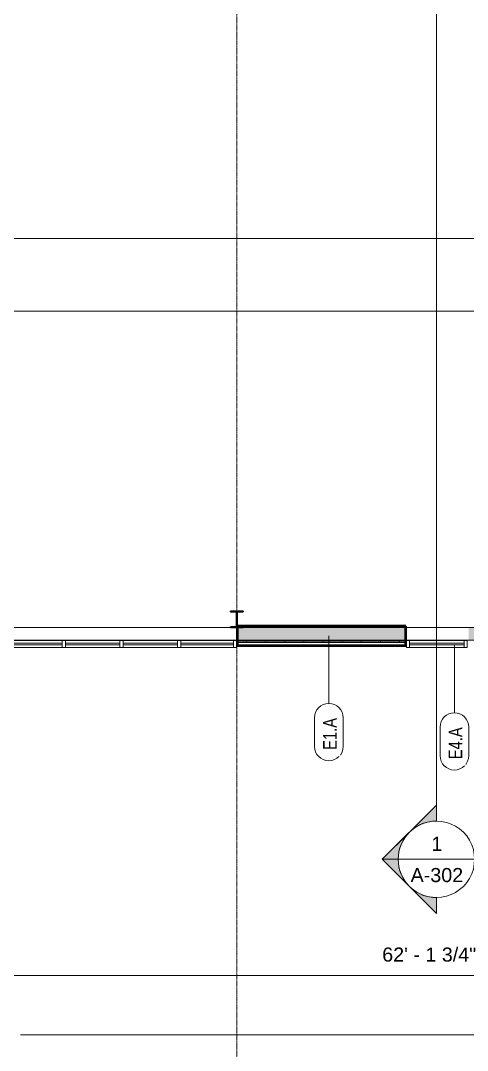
# Model space of a CAD drawing. Header units: inches. Extents: x 15537 to 31673, y -30778 to -16067.
# Drawn here: x 22178 to 22459, y -23053 to -22406 of the extents above; entities that cross this region are included whole.
import ezdxf

# ---------------------------------------------------------------- set-up
doc = ezdxf.new("R2010")
doc.units = ezdxf.units.IN
doc.header["$MEASUREMENT"] = 0
doc.linetypes.add('Grid Line 1_2_', pattern=[0.875, 0.5, -0.125, 0.125, -0.125])
for name, color, linetype, lineweight in [('A-ANNO-DIMS', 211, 'Continuous', 9), ('A-ANNO-DIMS-96', 211, 'Continuous', 9), ('A-GLAZ-CURT', 52, 'Continuous', 9), ('A-GLAZ-CWMG', 51, 'Continuous', 9), ('A-WALL', 113, 'Continuous', 13), ('A-WALL-IDEN', 211, 'Continuous', 9), ('A-WALL-PATT', 111, 'Continuous', 50), ('Conc', 7, 'Continuous', 9), ('G-ANNO-SYMB', 111, 'Continuous', 9), ('S-BEAM', 12, 'Continuous', 9), ('S-COLS', 52, 'Continuous', 9), ('S-GRID', 1, 'Continuous', 9)]:
    doc.layers.add(name, color=color, linetype=linetype, lineweight=lineweight)
doc.styles.add('Arial_1', font='arial.ttf', dxfattribs={"height": 8.851796})
doc.styles.add('Century Gothic_1', font='GOTHIC.TTF', dxfattribs={"width": 0.8, "height": 8.622671})
doc.dimstyles.new('Linear_-_3_32__Arial_1', dxfattribs={"dimscale": 12, "dimtxt": 9, "dimasz": 1, "dimexe": 0.75, "dimexo": 0.5, "dimgap": 0.5, "dimtad": 1, "dimdec": 4, "dimrnd": 0.0625, "dimzin": 1, "dimdsep": 46, "dimlunit": 4, "dimtxsty": 'Arial_1', "dimblk1": 'OBLIQUE', "dimblk2": 'OBLIQUE', "dimsah": 1, "dimcen": 0.09, "dimdle": 0.75, "dimazin": 0, "dimtfac": 1, "dimtdec": 4, "dimtix": 1, "dimtmove": 0, "dimatfit": 3, "dimfxl": 1, "dimtvp": 1, "dimtfill": 1, "dimfrac": 2, "dimtolj": 1, "dimtzin": 0, "dimarcsym": 2})

# ---------------------------------------------------------------- blocks, each defined once
blk = doc.blocks.new('Girt_C - 8_D-1253505-First Floor Plan - Enlarged')
at = {"layer": 'S-BEAM'}
for p, q in [((22458.77, -22787.3), (22420.08, -22787.3)), ((22420.08, -22795.3), (22458.77, -22795.3))]:
    blk.add_line(p, q, dxfattribs=at)
blk = doc.blocks.new('System Panel - Glazed-frosted-1142378-First Floor Plan - Enlarged')
at = {"layer": 'A-GLAZ-CURT', "lineweight": 13}
for p, q in [((16.53125, -0.25), (-16.53125, -0.25)), ((-16.53125, -0.25), (-16.53125, -1.25)), ((-16.53125, -1.25), (16.53125, -1.25)), ((16.53125, -1.25), (16.53125, -0.25))]:
    blk.add_line(p, q, dxfattribs=at)
blk = doc.blocks.new('Rectangular Mullion - Exterior 2_ x 4_5_-1135321-First Floor Plan - Enlarged')
at = {"layer": 'A-GLAZ-CWMG'}
for p, q in [((22278.7, -22795.43), (22311.77, -22795.43)), ((22278.7, -22799.93), (22311.77, -22799.93))]:
    blk.add_line(p, q, dxfattribs=at)
blk = doc.blocks.new('Rectangular Mullion - Exterior 2_ x 4_5_-1142382-First Floor Plan - Enlarged')
at = {"layer": 'A-GLAZ-CWMG', "lineweight": 20}
for p, q in [((0, 3), (-2, 3)), ((-2, 3), (-2, -1.5)), ((0, -1.5), (0, 3)), ((-2, -1.5), (0, -1.5))]:
    blk.add_line(p, q, dxfattribs=at)
blk = doc.blocks.new('System Panel - Glazed-frosted-1142383-First Floor Plan - Enlarged')
at = {"layer": 'A-GLAZ-CURT', "lineweight": 13}
for p, q in [((17.09375, -0.25), (-17.09375, -0.25)), ((-17.09375, -0.25), (-17.09375, -1.25)), ((-17.09375, -1.25), (17.09375, -1.25)), ((17.09375, -1.25), (17.09375, -0.25))]:
    blk.add_line(p, q, dxfattribs=at)
blk = doc.blocks.new('Rectangular Mullion - Exterior 2_ x 4_5_-769211-First Floor Plan - Enlarged')
at = {"layer": 'A-GLAZ-CWMG'}
for p, q in [((26281.52, -22759.18), (26281.52, -22724.99)), ((26286.02, -22759.18), (26286.02, -22724.99))]:
    blk.add_line(p, q, dxfattribs=at)
blk = doc.blocks.new('Rectangular Mullion - Exterior 2_ x 4_5_-827464-First Floor Plan - Enlarged')
at = {"layer": 'A-GLAZ-CWMG', "lineweight": 20}
for p, q in [((-1, 3), (1, 3)), ((-1, -1.5), (-1, 3)), ((1, 3), (1, -1.5)), ((1, -1.5), (-1, -1.5))]:
    blk.add_line(p, q, dxfattribs=at)
blk = doc.blocks.new('Rectangular Mullion - Exterior 2_ x 4_5_-V13-First Floor Plan - Enlarged')
at = {"layer": 'A-GLAZ-CWMG'}
for p, q in [((26281.52, -22795.37), (26281.52, -22761.18)), ((26286.02, -22795.37), (26286.02, -22761.18))]:
    blk.add_line(p, q, dxfattribs=at)
blk = doc.blocks.new('Rectangular Mullion - Exterior 2_ x 4_5_-1115231-First Floor Plan - Enlarged')
at = {"layer": 'A-GLAZ-CWMG', "lineweight": 20}
for p, q in [((-1, 3), (1, 3)), ((-1, -1.5), (-1, 3)), ((1, 3), (1, -1.5)), ((1, -1.5), (-1, -1.5))]:
    blk.add_line(p, q, dxfattribs=at)
blk = doc.blocks.new('Rectangular Mullion - Exterior 2_ x 4_5_-V14-First Floor Plan - Enlarged')
at = {"layer": 'A-GLAZ-CWMG'}
for p, q in [((22171.52, -22795.43), (22204.33, -22795.43)), ((22170.14, -22799.93), (22204.33, -22799.93))]:
    blk.add_line(p, q, dxfattribs=at)
blk = doc.blocks.new('Rectangular Mullion - Exterior 2_ x 4_5_-1142359-First Floor Plan - Enlarged')
at = {"layer": 'A-GLAZ-CWMG', "lineweight": 20}
for p, q in [((-2, 1.5), (0, 1.5)), ((-2, -3), (-2, 1.5)), ((0, 1.5), (0, -3)), ((0, -3), (-2, -3))]:
    blk.add_line(p, q, dxfattribs=at)
blk = doc.blocks.new('Rectangular Mullion - Exterior 2_ x 4_5_-1142353-First Floor Plan - Enlarged')
at = {"layer": 'A-GLAZ-CWMG', "lineweight": 20}
for p, q in [((0, 1.5), (-2, 1.5)), ((-2, 1.5), (-2, -3)), ((0, -3), (0, 1.5)), ((-2, -3), (0, -3))]:
    blk.add_line(p, q, dxfattribs=at)
blk = doc.blocks.new('System Panel - Glazed-frosted-1367747-First Floor Plan - Enlarged')
at = {"layer": 'A-GLAZ-CURT', "lineweight": 13}
for p, q in [((17.09375, 1.25), (-17.09375, 1.25)), ((-17.09375, 1.25), (-17.09375, 0.25)), ((-17.09375, 0.25), (17.09375, 0.25)), ((17.09375, 0.25), (17.09375, 1.25))]:
    blk.add_line(p, q, dxfattribs=at)
blk = doc.blocks.new('Rectangular Mullion - Exterior 2_ x 4_5_-1060760-First Floor Plan - Enlarged')
at = {"layer": 'A-GLAZ-CWMG'}
for p, q in [((25834.02, -22795.43), (25799.83, -22795.43)), ((25834.02, -22799.93), (25799.83, -22799.93))]:
    blk.add_line(p, q, dxfattribs=at)
blk = doc.blocks.new('Section - Section Head - Filled-1526-First Floor Plan - Enlarged')
at = {"layer": 'G-ANNO-SYMB'}
h = blk.add_hatch(color=256, dxfattribs=at)
edge = h.paths.add_edge_path(flags=0)
edge.add_line((-0.4268, 0.1768), (-0.25, 0.3536))
edge.add_line((-0.25, 0.3536), (-0.25, 0.25))
edge.add_arc((-0.25, 0), 0.25, 90, 135)
h = blk.add_hatch(color=256, dxfattribs=at)
edge = h.paths.add_edge_path(flags=0)
edge.add_arc((-0.25, 0), 0.25, 45, 90)
edge.add_line((-0.25, 0.25), (-0.25, 0.3536))
edge.add_line((-0.25, 0.3536), (-0.0732, 0.1768))
h = blk.add_hatch(color=256, dxfattribs=at)
edge = h.paths.add_edge_path(flags=0)
edge.add_arc((-0.25, 0), 0.2503, 137.9216, 180)
edge.add_line((-0.5003, 0), (-0.6036, 0))
edge.add_line((-0.6036, 0), (-0.4358, 0.1678))
h = blk.add_hatch(color=256, dxfattribs=at)
edge = h.paths.add_edge_path(flags=0)
edge.add_line((-0.0642, 0.1678), (0.1036, 0))
edge.add_line((0.1036, 0), (0.0003, 0))
edge.add_arc((-0.25, 0), 0.2503, 0, 42.0784)
for p, q in [((-0.25, 0.3536), (-0.6036, 0)), ((-0.25, 0.3536), (-0.4268, 0.1768)), ((-0.25, 0.3536), (0.1036, 0)), ((-0.25, 0.25), (-0.25, 0.3536)), ((-0.0732, 0.1768), (-0.25, 0.3536)), ((-0.25, 0.3536), (-0.25, 0.25)), ((-0.4358, 0.1678), (-0.6036, 0)), ((0.1036, 0), (-0.0642, 0.1678)), ((-0.6036, 0), (-0.5003, 0)), ((0.0003, 0), (0.1036, 0)), ((-0.5, 0), (-0.6036, 0)), ((0, 0), (0.1036, 0))]:
    blk.add_line(p, q, dxfattribs=at)
for radius, start, end in [(0.25, 360, 180), (0.25, 90, 135), (0.25, 45, 90), (0.2503, 137.9216, 180), (0.2503, 0, 42.0784), (0.25, 180, 360)]:
    blk.add_arc((-0.25, 0), radius, start, end, dxfattribs=at)
blk = doc.blocks.new('DIMBLOCK42-First Floor Plan - Enlarged')
at = {"layer": 'A-ANNO-DIMS-96'}
for p, q in [((22052.64, -23005.7), (22816.39, -23005.7)), ((22061.64, -23003.22), (22061.64, -23014.7)), ((22061.64, -23005.7), (22061.64, -23003.22)), ((22807.39, -23003.22), (22807.39, -23014.7)), ((22807.39, -23005.7), (22807.39, -23003.22))]:
    blk.add_line(p, q, dxfattribs=at)
at = {"layer": 'A-ANNO-DIMS-96', "lineweight": 50}
for p, q in [((22061.64, -23005.7), (22055.64, -23011.7)), ((22061.64, -23005.7), (22067.64, -22999.7)), ((22807.39, -23005.7), (22801.39, -23011.7)), ((22807.39, -23005.7), (22813.39, -22999.7))]:
    blk.add_line(p, q, dxfattribs=at)
at = {"layer": 'A-ANNO-DIMS-96', "color": 0, "insert": (22405.16, -22988.22), "char_height": 8.8518, "width": 70.4492, "attachment_point": 1, "line_spacing_factor": 0.938532, "style": 'Arial_1', "bg_fill": 3, "box_fill_scale": 1.25, "bg_fill_color": 0, "bg_fill_transparency": 0}
blk.add_mtext('62\' - 1 3/4"', dxfattribs=at)
blk = doc.blocks.new('_Oblique')
at = {"color": 0, "linetype": 'ByBlock', "lineweight": -2}
blk.add_line((-0.5, -0.5), (0.5, 0.5), dxfattribs=at)
blk = doc.blocks.new('Wall Tag - 1_4_-1369832-First Floor Plan - Enlarged')
at = {"layer": 'A-WALL-IDEN', "color": 153}
for p, q in [((-0.0822, 0.0968), (0.1053, 0.0968)), ((0.1053, 0.0968), (-0.0822, 0.0968)), ((-0.0822, -0.0907), (0.1053, -0.0907)), ((-0.0822, -0.0907), (0.1053, -0.0907))]:
    blk.add_line(p, q, dxfattribs=at)
for centre, start, end in [((-0.0822, 0.0031), 90, 270), ((-0.0822, 0.0031), 90, 270), ((0.1053, 0.0031), 270, 90), ((0.1053, 0.0031), 270, 90)]:
    blk.add_arc(centre, 0.0937, start, end, dxfattribs=at)

msp = doc.modelspace()

# ---------------------------------------------------------------- hatches: boundary and pattern name
at = {"layer": 'A-WALL-PATT', "lineweight": 9}
h = msp.add_hatch(dxfattribs=at)
h.set_pattern_fill('FP_14', color=256, style=0, pattern_type=2)
h.set_pattern_definition([(161.57, (0.48, 0.48), (-3.839953776, -1.544e-05), [0, -27.322, 3.034, 0]), (18.43, (-0.48, 0.48), (-3.839953776, 1.544e-05), [0, -27.322, 3.034, 0]), (108.43, (0.48, 0.48), (1.919622, -9.60052459), [9.106, -21.25]), (71.57, (-0.48, 0.48), (1.919622, 9.60052459), [9.106, -21.25])])
h.paths.add_polyline_path([(22419.32773, -22795.30281), (22419.32773, -22787.30281), (22314.76523, -22787.30281), (22314.76523, -22795.30281)], flags=0)
h.paths.add_polyline_path([(22459.51523, -22795.30281), (22809.95273, -22795.30281), (22809.95273, -22787.30281), (22459.51523, -22787.30281)], flags=0)
h = msp.add_hatch(dxfattribs=at)
h.set_pattern_fill('FP_16', color=256, style=0, pattern_type=2)
h.set_pattern_definition([(0, (0, 0), (0, 12), []), (90, (0, 0), (-12, 7e-16), [])])
h.paths.add_polyline_path([(22706.02376, -22796.80281), (22809.95273, -22796.80281), (22809.95273, -22795.80281), (22459.51523, -22795.80281), (22459.51523, -22796.80281), (22663.30895, -22796.80281)], flags=0)
h.paths.add_polyline_path([(22314.76523, -22796.80281), (22419.32773, -22796.80281), (22419.32773, -22795.80281), (22314.76523, -22795.80281)], flags=0)
at = {"layer": 'S-COLS'}
h = msp.add_hatch(dxfattribs=at)
h.set_pattern_fill('FP_11', color=256, style=0, pattern_type=2)
h.set_pattern_definition([(45, (0, 0), (-9.503515, 9.503515), []), (45, (0, 14.4), (-9.503515, 9.503515), [])])
h.paths.add_polyline_path([(22317.89023, -22787.30281), (22317.89023, -22786.86922), (22314.72616, -22786.86922), (22314.23726, -22786.66671), (22314.03476, -22786.17781), (22314.03476, -22778.17781), (22314.23726, -22777.68891), (22314.72616, -22777.4864), (22317.89023, -22777.4864), (22317.89023, -22777.05281), (22309.89023, -22777.05281), (22309.89023, -22777.4864), (22313.05429, -22777.4864), (22313.54319, -22777.68891), (22313.74569, -22778.17781), (22313.74569, -22786.17781), (22313.54319, -22786.66671), (22313.05429, -22786.86922), (22309.89023, -22786.86922), (22309.89023, -22787.30281)], flags=0)

# ---------------------------------------------------------------- linework, layer by layer
at = {"layer": 'A-WALL', "lineweight": 50}
for p, q in [((22420.07773, -22786.55281), (22314.01523, -22786.55281)), ((22314.01523, -22786.55281), (22314.01523, -22798.61531)), ((22420.07773, -22798.61531), (22420.07773, -22786.55281)), ((22314.01523, -22798.61531), (22420.07773, -22798.61531))]:
    msp.add_line(p, q, dxfattribs=at)
at = {"layer": 'A-WALL'}
for p, q in [((22314.76523, -22787.30281), (22314.76523, -22796.80281)), ((22419.32773, -22787.30281), (22314.76523, -22787.30281)), ((22419.32773, -22796.80281), (22419.32773, -22787.30281)), ((22420.07773, -22796.80281), (22314.01523, -22796.80281)), ((22420.07773, -22798.30281), (22314.01523, -22798.30281)), ((22419.32773, -22795.30281), (22314.76523, -22795.30281)), ((22419.32773, -22795.80281), (22314.76523, -22795.80281))]:
    msp.add_line(p, q, dxfattribs=at)
at = {"layer": 'A-WALL-IDEN', "color": 153}
for p, q in [((22371.66954, -22792.58406), (22371.66954, -22834.97938)), ((22450.4827, -22798.42781), (22450.4827, -22840.82313))]:
    msp.add_line(p, q, dxfattribs=at)
at = {"layer": 'Conc'}
msp.add_line((22178.14023, -23043.08555), (22811.01523, -23043.08555), dxfattribs=at)
at = {"layer": 'G-ANNO-SYMB'}
for p, q in [((22439.17362, -20818.08211), (22439.17362, -22908.83975)), ((26309.88791, -22588.63029), (21993.6606, -22588.63029)), ((22415.17362, -22932.83975), (22463.17362, -22932.83975))]:
    msp.add_line(p, q, dxfattribs=at)
at = {"layer": 'S-COLS', "lineweight": 30}
for p, q in [((22317.89023, -22777.05281), (22309.89023, -22777.05281)), ((22309.89023, -22777.05281), (22309.89023, -22777.4864)), ((22309.89023, -22777.4864), (22313.05429, -22777.4864)), ((22313.74569, -22778.17781), (22313.74569, -22786.17781)), ((22314.03476, -22786.17781), (22314.03476, -22778.17781)), ((22314.72616, -22777.4864), (22317.89023, -22777.4864)), ((22317.89023, -22777.4864), (22317.89023, -22777.05281)), ((22313.05429, -22786.86922), (22309.89023, -22786.86922)), ((22309.89023, -22786.86922), (22309.89023, -22787.30281)), ((22309.89023, -22787.30281), (22317.89023, -22787.30281)), ((22317.89023, -22786.86922), (22314.72616, -22786.86922)), ((22317.89023, -22787.30281), (22317.89023, -22786.86922))]:
    msp.add_line(p, q, dxfattribs=at)
for centre, start, end in [((22313.05429, -22778.17781), 0, 90), ((22314.72616, -22778.17781), 90, 180), ((22313.05429, -22786.17781), 270, 0), ((22314.72616, -22786.17781), 180, 270)]:
    msp.add_arc(centre, 0.69141, start, end, dxfattribs=at)
at = {"layer": 'S-GRID', "linetype": 'Grid Line 1_2_'}
for p, q in [((22313.89023, -23155.1009), (22313.89023, -20130.84867)), ((26427.34156, -22543.05281), (21471.35909, -22543.05281)), ((26719.06441, -22543.05281), (21790.20666, -22543.05281)), ((26427.34156, -22787.30281), (21471.35909, -22787.30281)), ((26719.06441, -22787.30281), (21790.20666, -22787.30281)), ((26379.34156, -22795.30281), (21519.35909, -22795.30281)), ((26671.06441, -22795.30281), (21852.86259, -22795.30281))]:
    msp.add_line(p, q, dxfattribs=at)

# ---------------------------------------------------------------- block references
at = {"layer": 'A-GLAZ-CURT', "rotation": 180}
for name, p in [('System Panel - Glazed-frosted-1142383-First Floor Plan - Enlarged', (22187.23398, -22798.42781)), ('System Panel - Glazed-frosted-1142383-First Floor Plan - Enlarged', (22223.42148, -22798.42781)), ('System Panel - Glazed-frosted-1142383-First Floor Plan - Enlarged', (22259.60898, -22798.42781)), ('System Panel - Glazed-frosted-1142378-First Floor Plan - Enlarged', (22295.23398, -22798.42781))]:
    msp.add_blockref(name, p, dxfattribs=at)
at = {"layer": 'A-GLAZ-CURT'}
msp.add_blockref('System Panel - Glazed-frosted-1367747-First Floor Plan - Enlarged', (22439.42148, -22798.42781), dxfattribs=at)
at = {"layer": 'A-GLAZ-CWMG'}
for name, p in [('Rectangular Mullion - Exterior 2_ x 4_5_-V14-First Floor Plan - Enlarged', (0, 0)), ('Rectangular Mullion - Exterior 2_ x 4_5_-1135321-First Floor Plan - Enlarged', (0, 0)), ('Rectangular Mullion - Exterior 2_ x 4_5_-1142382-First Floor Plan - Enlarged', (22313.76523, -22798.42781)), ('Rectangular Mullion - Exterior 2_ x 4_5_-1060760-First Floor Plan - Enlarged', (-3377.5, 0))]:
    msp.add_blockref(name, p, dxfattribs=at)
at = {"layer": 'A-GLAZ-CWMG', "extrusion": (0, 0, -1)}
for name, p in [('Rectangular Mullion - Exterior 2_ x 4_5_-1115231-First Floor Plan - Enlarged', (-22205.32773, -22798.42781)), ('Rectangular Mullion - Exterior 2_ x 4_5_-1115231-First Floor Plan - Enlarged', (-22241.51523, -22798.42781)), ('Rectangular Mullion - Exterior 2_ x 4_5_-827464-First Floor Plan - Enlarged', (-22277.70273, -22798.42781))]:
    msp.add_blockref(name, p, dxfattribs=at)
at = {"layer": 'A-GLAZ-CWMG'}
for name, p, rotation in [('Rectangular Mullion - Exterior 2_ x 4_5_-V13-First Floor Plan - Enlarged', (45001.69304, 3486.08741), 270), ('Rectangular Mullion - Exterior 2_ x 4_5_-769211-First Floor Plan - Enlarged', (45001.69304, 3486.08741), 270), ('Rectangular Mullion - Exterior 2_ x 4_5_-1142353-First Floor Plan - Enlarged', (22420.32773, -22798.42781), 180)]:
    msp.add_blockref(name, p, dxfattribs=dict(at, rotation=rotation))
at = {"layer": 'A-GLAZ-CWMG', "extrusion": (0, 0, -1), "rotation": 180}
msp.add_blockref('Rectangular Mullion - Exterior 2_ x 4_5_-1142359-First Floor Plan - Enlarged', (-22458.51523, -22798.42781), dxfattribs=at)
at = {"layer": 'A-WALL-IDEN', "color": 153, "xscale": 95.99999999999994, "yscale": 95.99999999999994, "zscale": 95.99999999999994, "rotation": 89.99999999999991}
for p in [(22371.96325, -22854.08406), (22450.77641, -22859.92781)]:
    msp.add_blockref('Wall Tag - 1_4_-1369832-First Floor Plan - Enlarged', p, dxfattribs=at)
at = {"layer": 'G-ANNO-SYMB', "xscale": 95.99999999999994, "yscale": 95.99999999999994, "zscale": 95.99999999999994, "rotation": 89.99999999999947}
msp.add_blockref('Section - Section Head - Filled-1526-First Floor Plan - Enlarged', (22439.17362, -22908.83975), dxfattribs=at)
at = {"layer": 'S-BEAM'}
msp.add_blockref('Girt_C - 8_D-1253505-First Floor Plan - Enlarged', (0, 0), dxfattribs=at)

# ---------------------------------------------------------------- texts
at = {"layer": 'G-ANNO-SYMB', "attachment_point": 2, "line_spacing_factor": 0.938532, "style": 'Arial_1'}
for s, insert, char_height, width in [('1', (22439.48099, -22918.67063), 8.8518, 8.208), ('A-302', (22439.48099, -22938.30687), 8.851796, 39.312)]:
    msp.add_mtext(s, dxfattribs=dict(at, insert=insert, char_height=char_height, width=width))

# ---------------------------------------------------------------- next in the draw order: texts
at = {"layer": 'A-WALL-IDEN', "char_height": 8.622671, "width": 23.76, "attachment_point": 2, "rotation": 90, "line_spacing_factor": 0.984117, "style": 'Century Gothic_1', "bg_fill": 3, "box_fill_scale": 1.25, "bg_fill_color": 0, "bg_fill_transparency": 0}
for s, insert in [('E1.A', (22368.02891, -22854.11292)), ('E4.A', (22446.84207, -22859.95667))]:
    msp.add_mtext(s, dxfattribs=dict(at, insert=insert))

# ---------------------------------------------------------------- next in the draw order: dimensions: what is measured, and where the dimension line sits
at = {"layer": 'A-ANNO-DIMS'}
dim = msp.add_linear_dim(base=(22807.39023, -23005.70284), p1=(22061.64023, -22997.21756), p2=(22807.39023, -22997.21756), dimstyle='Linear_-_3_32__Arial_1', override={"dimpost": '<>', "dimfxl": 745.75}, dxfattribs=at)
dim.commit()
dim.dimension.update_dxf_attribs({"geometry": 'DIMBLOCK42-First Floor Plan - Enlarged', "text_midpoint": (22434.51523, -22995.12297)})

doc.saveas('drawing.dxf')
